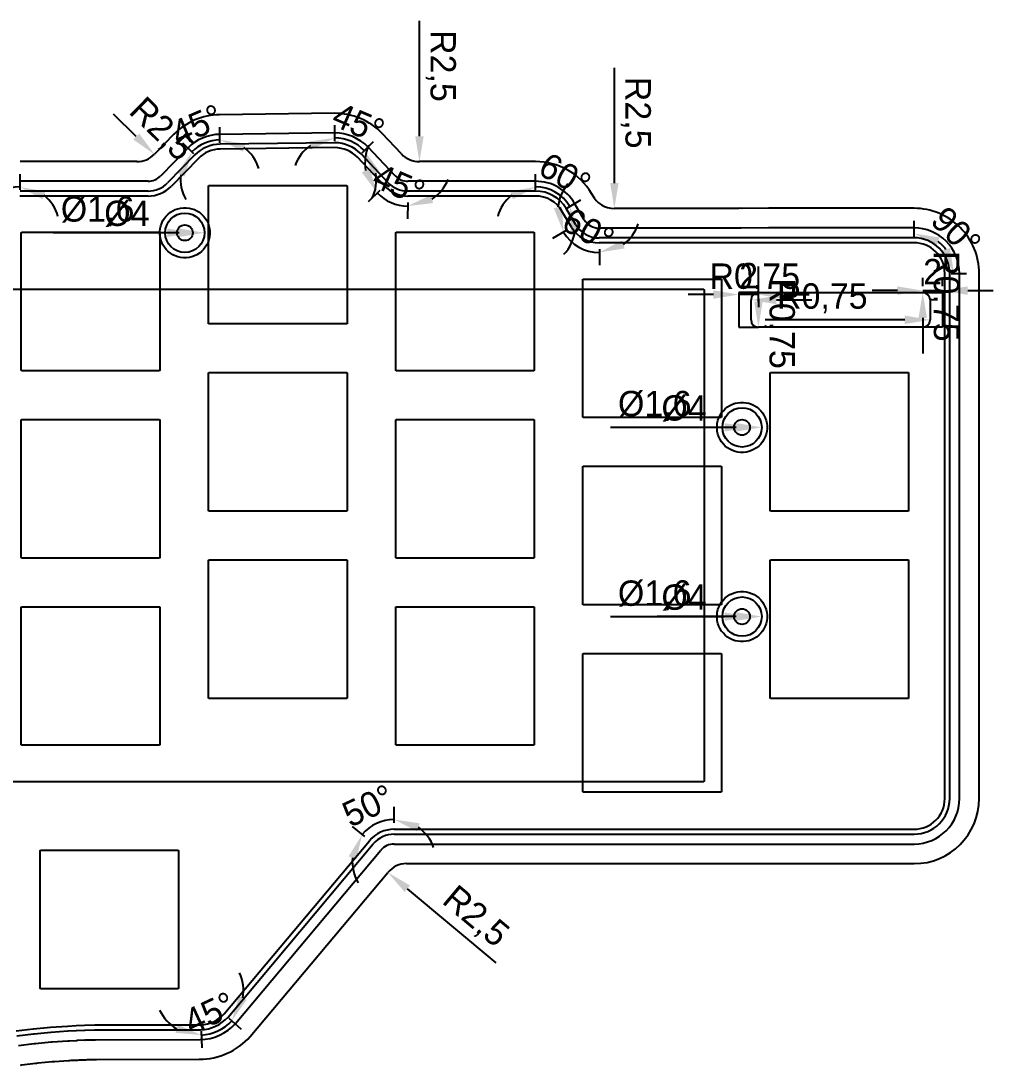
# Model space of a CAD drawing. Header units: millimetres. Extents: x 65 to 375, y -198 to -79.
# Drawn here: x 275.8 to 374.7, y -184.8 to -78.6 of the extents above; entities that cross this region are included whole.
import ezdxf

# ---------------------------------------------------------------- set-up
doc = ezdxf.new("R2010")
doc.units = ezdxf.units.MM
for name, color, linetype in [('Dimensions', 7, 'Continuous'), ('Edge.Cuts', 7, 'Continuous'), ('User.2', 7, 'Continuous'), ('User.3', 7, 'Continuous')]:
    doc.layers.add(name, color=color, linetype=linetype)
doc.dimstyles.new('ISO-25', dxfattribs={"dimtxt": 2.5, "dimasz": 2.5, "dimexe": 1.25, "dimexo": 0.625, "dimtad": 1, "dimtxsty": 'Standard', "dimcen": 2.5, "dimadec": 0, "dimazin": 0, "dimtfac": 1, "dimtmove": 0, "dimatfit": 3, "dimfxl": 1, "dimarcsym": 0})

# ---------------------------------------------------------------- blocks, each defined once
blk = doc.blocks.new('*D2')
at = {"layer": 'Defpoints', "color": 0}
for p in [(369.57, -106.04), (367.57, -106.24), (369.57, -106.24)]:
    blk.add_point(p, dxfattribs=at)
at = {"layer": 'Dimensions', "color": 140, "lineweight": -2}
for p, q in [((367.57, -105.6), (367.57, -104.75)), ((369.57, -105.6), (369.57, -104.75)), ((364.99, -106.04), (362.41, -106.04)), ((367.57, -106.04), (369.57, -106.04)), ((367.57, -106.04), (369.57, -106.04)), ((372.15, -106.04), (374.73, -106.04))]:
    blk.add_line(p, q, dxfattribs=at)
at = {"layer": 'Dimensions', "color": 140}
for points in [[(364.99, -106.47), (364.99, -105.61), (367.57, -106.04)], [(372.15, -105.61), (372.15, -106.47), (369.57, -106.04)]]:
    blk.add_solid(points, dxfattribs=at)
at = {"layer": 'Dimensions', "color": 140, "insert": (368.57, -104.11), "char_height": 2.58, "attachment_point": 5}
blk.add_mtext('2', dxfattribs=at)
blk = doc.blocks.new('*D3')
at = {"layer": 'Defpoints', "color": 0}
for p in [(348.85, -106.24), (348.85, -106.44), (350.85, -106.24)]:
    blk.add_point(p, dxfattribs=at)
at = {"layer": 'Dimensions', "color": 140, "lineweight": -2}
for p, q in [((346.27, -106.44), (343.69, -106.44)), ((350.85, -106.44), (348.85, -106.44)), ((350.85, -106.44), (348.85, -106.44)), ((348.85, -106.89), (348.85, -107.73)), ((350.85, -106.89), (350.85, -107.73)), ((353.43, -106.44), (356.01, -106.44))]:
    blk.add_line(p, q, dxfattribs=at)
at = {"layer": 'Dimensions', "color": 140}
for points in [[(346.27, -106.87), (346.27, -106.01), (348.85, -106.44)], [(353.43, -106.01), (353.43, -106.87), (350.85, -106.44)]]:
    blk.add_solid(points, dxfattribs=at)
at = {"layer": 'Dimensions', "color": 140, "insert": (349.85, -104.51), "char_height": 2.58, "attachment_point": 5}
blk.add_mtext('2', dxfattribs=at)
blk = doc.blocks.new('*D12')
at = {"layer": 'Defpoints', "color": 0}
for p in [(350.85, -109.01), (350.85, -109.76)]:
    blk.add_point(p, dxfattribs=at)
at = {"layer": 'Dimensions', "color": 140, "lineweight": -2}
blk.add_line((350.85, -107.18), (350.85, -103.58), dxfattribs=at)
at = {"layer": 'Dimensions', "color": 140}
blk.add_solid([(350.42, -107.18), (351.28, -107.18), (350.85, -109.76)], dxfattribs=at)
at = {"layer": 'Dimensions', "color": 140, "insert": (353.03, -109.39), "char_height": 2.582, "attachment_point": 5, "rotation": 270}
blk.add_mtext('R0,75', dxfattribs=at)
blk = doc.blocks.new('*D13')
at = {"layer": 'Defpoints', "color": 0}
for p in [(350.1, -106.99), (350.85, -106.99)]:
    blk.add_point(p, dxfattribs=at)
at = {"layer": 'Dimensions', "color": 140, "lineweight": -2}
blk.add_line((352.68, -106.99), (356.28, -106.99), dxfattribs=at)
at = {"layer": 'Dimensions', "color": 140}
blk.add_solid([(352.68, -106.56), (352.68, -107.42), (350.1, -106.99)], dxfattribs=at)
at = {"layer": 'Dimensions', "color": 140, "insert": (350.48, -104.81), "char_height": 2.582, "attachment_point": 5}
blk.add_mtext('R0,75', dxfattribs=at)
blk = doc.blocks.new('*D14')
at = {"layer": 'Defpoints', "color": 0}
for p in [(367.57, -106.24), (367.57, -106.99)]:
    blk.add_point(p, dxfattribs=at)
at = {"layer": 'Dimensions', "color": 140, "lineweight": -2}
blk.add_line((367.57, -108.82), (367.57, -112.43), dxfattribs=at)
at = {"layer": 'Dimensions', "color": 140}
blk.add_solid([(368, -108.82), (367.14, -108.82), (367.57, -106.24)], dxfattribs=at)
at = {"layer": 'Dimensions', "color": 140, "insert": (369.75, -106.62), "char_height": 2.582, "attachment_point": 5, "rotation": 270}
blk.add_mtext('R0,75', dxfattribs=at)
blk = doc.blocks.new('*D15')
at = {"layer": 'Defpoints', "color": 0}
for p in [(367.57, -109.01), (368.32, -109.01)]:
    blk.add_point(p, dxfattribs=at)
at = {"layer": 'Dimensions', "color": 140, "lineweight": -2}
blk.add_line((365.74, -109.01), (351.54, -109.01), dxfattribs=at)
at = {"layer": 'Dimensions', "color": 140}
blk.add_solid([(365.74, -109.44), (365.74, -108.58), (368.32, -109.01)], dxfattribs=at)
at = {"layer": 'Dimensions', "color": 140, "insert": (357.35, -106.83), "char_height": 2.582, "attachment_point": 5}
blk.add_mtext('R0,75', dxfattribs=at)
blk = doc.blocks.new('*D21')
at = {"layer": 'Defpoints', "color": 0}
for p in [(313.14, -165.23), (315.05, -166.84)]:
    blk.add_point(p, dxfattribs=at)
at = {"layer": 'Dimensions', "color": 140, "lineweight": -2}
blk.add_line((315.11, -166.89), (324.11, -174.44), dxfattribs=at)
at = {"layer": 'Dimensions', "color": 140}
blk.add_solid([(315.39, -166.56), (314.84, -167.22), (313.14, -165.23)], dxfattribs=at)
at = {"layer": 'Dimensions', "color": 140, "insert": (322, -169.82), "char_height": 2.582, "attachment_point": 5, "rotation": 320.0017}
blk.add_mtext('R2,5', dxfattribs=at)
blk = doc.blocks.new('*D22')
at = {"layer": 'Defpoints', "color": 0}
for p in [(336.19, -95.18), (336.19, -97.68)]:
    blk.add_point(p, dxfattribs=at)
at = {"layer": 'Dimensions', "color": 140, "lineweight": -2}
blk.add_line((336.19, -95.1), (336.19, -83.36), dxfattribs=at)
at = {"layer": 'Dimensions', "color": 140}
blk.add_solid([(335.76, -95.1), (336.62, -95.1), (336.19, -97.68)], dxfattribs=at)
at = {"layer": 'Dimensions', "color": 140, "insert": (338.37, -87.94), "char_height": 2.582, "attachment_point": 5, "rotation": 270}
blk.add_mtext('R2,5', dxfattribs=at)
blk = doc.blocks.new('*D23')
at = {"layer": 'Defpoints', "color": 0}
for p in [(316.35, -90.42), (316.35, -92.92)]:
    blk.add_point(p, dxfattribs=at)
at = {"layer": 'Dimensions', "color": 140, "lineweight": -2}
blk.add_line((316.35, -90.34), (316.35, -78.6), dxfattribs=at)
at = {"layer": 'Dimensions', "color": 140}
blk.add_solid([(315.92, -90.34), (316.78, -90.34), (316.35, -92.92)], dxfattribs=at)
at = {"layer": 'Dimensions', "color": 140, "insert": (318.53, -83.18), "char_height": 2.582, "attachment_point": 5, "rotation": 270}
blk.add_mtext('R2,5', dxfattribs=at)
blk = doc.blocks.new('*D24')
at = {"layer": 'Defpoints', "color": 0}
for p in [(287.59, -90.42), (289.38, -92.17)]:
    blk.add_point(p, dxfattribs=at)
at = {"layer": 'Dimensions', "color": 140, "lineweight": -2}
blk.add_line((287.53, -90.36), (285.21, -88.09), dxfattribs=at)
at = {"layer": 'Dimensions', "color": 140}
blk.add_solid([(287.23, -90.67), (287.83, -90.06), (289.38, -92.17)], dxfattribs=at)
at = {"layer": 'Dimensions', "color": 140, "insert": (290.01, -89.73), "char_height": 2.582, "attachment_point": 5, "rotation": 315.6848}
blk.add_mtext('R2,5', dxfattribs=at)
blk = doc.blocks.new('*D30')
at = {"layer": 'Defpoints', "color": 0}
for p in [(291.68, -100.15), (293.28, -100.15)]:
    blk.add_point(p, dxfattribs=at)
at = {"layer": 'Dimensions', "color": 140, "lineweight": -2}
blk.add_line((290.7, -100.15), (279.08, -100.15), dxfattribs=at)
at = {"layer": 'Dimensions', "color": 140}
blk.add_solid([(290.7, -100.58), (290.7, -99.72), (293.28, -100.15)], dxfattribs=at)
at = {"layer": 'Dimensions', "color": 140, "insert": (283.6, -97.97), "char_height": 2.582, "attachment_point": 5}
blk.add_mtext('%%c1,6', dxfattribs=at)
blk = doc.blocks.new('*D31')
at = {"layer": 'Defpoints', "color": 0}
for p in [(348.38, -119.95), (349.98, -119.95)]:
    blk.add_point(p, dxfattribs=at)
at = {"layer": 'Dimensions', "color": 140, "lineweight": -2}
blk.add_line((347.4, -119.95), (335.78, -119.95), dxfattribs=at)
at = {"layer": 'Dimensions', "color": 140}
blk.add_solid([(347.4, -120.38), (347.4, -119.52), (349.98, -119.95)], dxfattribs=at)
at = {"layer": 'Dimensions', "color": 140, "insert": (340.3, -117.77), "char_height": 2.582, "attachment_point": 5}
blk.add_mtext('%%c1,6', dxfattribs=at)
blk = doc.blocks.new('*D32')
at = {"layer": 'Defpoints', "color": 0}
for p in [(348.38, -139.21), (349.98, -139.2)]:
    blk.add_point(p, dxfattribs=at)
at = {"layer": 'Dimensions', "color": 140, "lineweight": -2}
blk.add_line((347.4, -139.21), (335.78, -139.24), dxfattribs=at)
at = {"layer": 'Dimensions', "color": 140}
blk.add_solid([(347.4, -139.64), (347.4, -138.78), (349.98, -139.2)], dxfattribs=at)
at = {"layer": 'Dimensions', "color": 140, "insert": (340.29, -137.05), "char_height": 2.582, "attachment_point": 5, "rotation": 0.179}
blk.add_mtext('%%c1,6', dxfattribs=at)
blk = doc.blocks.new('*D38')
at = {"layer": 'Defpoints', "color": 0}
for p in [(290.48, -100.15), (294.48, -100.15)]:
    blk.add_point(p, dxfattribs=at)
at = {"layer": 'Dimensions', "color": 140, "lineweight": -2}
blk.add_line((291.9, -100.15), (283.85, -100.15), dxfattribs=at)
at = {"layer": 'Dimensions', "color": 140}
blk.add_solid([(291.9, -100.58), (291.9, -99.72), (294.48, -100.15)], dxfattribs=at)
at = {"layer": 'Dimensions', "color": 140, "insert": (286.58, -98.22), "char_height": 2.582, "attachment_point": 5}
blk.add_mtext('%%c4', dxfattribs=at)
blk = doc.blocks.new('*D39')
at = {"layer": 'Defpoints', "color": 0}
for p in [(347.18, -119.95), (351.18, -119.95)]:
    blk.add_point(p, dxfattribs=at)
at = {"layer": 'Dimensions', "color": 140, "lineweight": -2}
blk.add_line((348.6, -119.95), (340.55, -119.95), dxfattribs=at)
at = {"layer": 'Dimensions', "color": 140}
blk.add_solid([(348.6, -120.38), (348.6, -119.52), (351.18, -119.95)], dxfattribs=at)
at = {"layer": 'Dimensions', "color": 140, "insert": (343.28, -118.02), "char_height": 2.582, "attachment_point": 5}
blk.add_mtext('%%c4', dxfattribs=at)
blk = doc.blocks.new('*D40')
at = {"layer": 'Defpoints', "color": 0}
for p in [(347.18, -139.2), (351.18, -139.2)]:
    blk.add_point(p, dxfattribs=at)
at = {"layer": 'Dimensions', "color": 140, "lineweight": -2}
blk.add_line((348.6, -139.2), (340.55, -139.2), dxfattribs=at)
at = {"layer": 'Dimensions', "color": 140}
blk.add_solid([(348.6, -139.63), (348.6, -138.77), (351.18, -139.2)], dxfattribs=at)
at = {"layer": 'Dimensions', "color": 140, "insert": (343.28, -137.27), "char_height": 2.582, "attachment_point": 5}
blk.add_mtext('%%c4', dxfattribs=at)
blk = doc.blocks.new('*D45')
at = {"layer": 'Defpoints', "color": 0}
for p in [(293.95, -177.29), (296.49, -179.62), (294.1, -180.73), (295.3, -181.57)]:
    blk.add_point(p, dxfattribs=at)
at = {"layer": 'Dimensions', "color": 140, "lineweight": -2}
for p, q in [((296.97, -180.05), (298.21, -181.19)), ((294.13, -181.38), (294.2, -183.06))]:
    blk.add_line(p, q, dxfattribs=at)
for start, end in [(350.9424, 24.384), (205.6177, 239.0593), (272.5008, 317.5008)]:
    blk.add_arc((293.95, -177.29), 4.49, start, end, dxfattribs=at)
at = {"layer": 'Dimensions', "color": 140}
for points in [[(297.99, -177.81), (298.77, -178.18), (297.26, -180.32)], [(291.54, -181.55), (291.75, -180.72), (294.15, -181.77)]]:
    blk.add_solid(points, dxfattribs=at)
at = {"layer": 'Dimensions', "color": 140, "insert": (295, -179.54), "char_height": 2.582, "attachment_point": 5, "rotation": 25.0008}
blk.add_mtext('45%%d', dxfattribs=at)
blk = doc.blocks.new('*D46')
at = {"layer": 'Defpoints', "color": 0}
for p in [(312.56, -160.03), (313.78, -160.84), (311.27, -162.01), (313.78, -164.11)]:
    blk.add_point(p, dxfattribs=at)
at = {"layer": 'Dimensions', "color": 140, "lineweight": -2}
for p, q in [((313.78, -160.19), (313.78, -158.56)), ((310.78, -161.59), (309.53, -160.55))]:
    blk.add_line(p, q, dxfattribs=at)
for start, end in [(90.0008, 140.0008), (19.4063, 54.7036), (175.2981, 210.5954)]:
    blk.add_arc((313.78, -164.11), 4.26, start, end, dxfattribs=at)
at = {"layer": 'Dimensions', "color": 140}
for points in [[(316.37, -160.23), (316.11, -161.05), (313.78, -159.85)], [(309.93, -163.93), (309.14, -163.6), (310.52, -161.38)]]:
    blk.add_solid(points, dxfattribs=at)
at = {"layer": 'Dimensions', "color": 140, "insert": (311.14, -158.44), "char_height": 2.582, "attachment_point": 5, "rotation": 25.0008}
blk.add_mtext('50%%d', dxfattribs=at)
blk = doc.blocks.new('*D47')
at = {"layer": 'Defpoints', "color": 0}
for p in [(366.69, -101.17), (370.21, -102.26), (366.69, -104.29), (369.81, -104.29)]:
    blk.add_point(p, dxfattribs=at)
at = {"layer": 'Dimensions', "color": 140, "lineweight": -2}
for p, q in [((366.69, -100.52), (366.69, -98.94)), ((370.46, -104.29), (372.04, -104.29))]:
    blk.add_line(p, q, dxfattribs=at)
blk.add_arc((366.69, -104.29), 4.06, 37.0528, 52.9472, dxfattribs=at)
at = {"layer": 'Dimensions', "color": 140}
for points in [[(369.27, -100.64), (369, -101.46), (366.69, -100.23)], [(369.52, -101.98), (370.34, -101.71), (370.75, -104.29)]]:
    blk.add_solid(points, dxfattribs=at)
at = {"layer": 'Dimensions', "color": 140, "insert": (370.97, -100.01), "char_height": 2.582, "attachment_point": 5, "rotation": 315}
blk.add_mtext('90%%d', dxfattribs=at)
blk = doc.blocks.new('*D48')
at = {"layer": 'Defpoints', "color": 0}
for p in [(334.63, -97.95), (331.84, -99.59), (331.95, -101.19), (334.65, -101.18)]:
    blk.add_point(p, dxfattribs=at)
at = {"layer": 'Dimensions', "color": 140, "lineweight": -2}
for p, q in [((331.28, -99.92), (329.89, -100.73)), ((334.66, -101.83), (334.67, -103.44))]:
    blk.add_line(p, q, dxfattribs=at)
for start, end in [(138.8462, 174.6475), (306.2499, 342.0512), (210.4487, 270.4487)]:
    blk.add_arc((334.63, -97.95), 4.2, start, end, dxfattribs=at)
at = {"layer": 'Dimensions', "color": 140}
for points in [[(330.02, -97.65), (330.86, -97.47), (331.01, -100.08)], [(336.97, -100.93), (337.24, -101.75), (334.66, -102.15)]]:
    blk.add_solid(points, dxfattribs=at)
at = {"layer": 'Dimensions', "color": 140, "insert": (333.54, -99.87), "char_height": 2.582, "attachment_point": 5, "rotation": 330.4487}
blk.add_mtext('60%%d', dxfattribs=at)
blk = doc.blocks.new('*D49')
at = {"layer": 'Defpoints', "color": 0}
for p in [(328.17, -96.42), (330.75, -96.41), (330.85, -97.94), (328.2, -99.5)]:
    blk.add_point(p, dxfattribs=at)
at = {"layer": 'Dimensions', "color": 140, "lineweight": -2}
for p, q in [((328.17, -95.77), (328.16, -94.2)), ((331.41, -97.61), (332.76, -96.82))]:
    blk.add_line(p, q, dxfattribs=at)
for start, end in [(30.4487, 90.4487), (128.0312, 165.6137), (315.2837, 352.8662)]:
    blk.add_arc((328.2, -99.5), 4.01, start, end, dxfattribs=at)
at = {"layer": 'Dimensions', "color": 140}
for points in [[(325.87, -96.75), (325.59, -95.94), (328.17, -95.5)], [(332.59, -99.91), (331.75, -100.09), (331.65, -97.47)]]:
    blk.add_solid(points, dxfattribs=at)
at = {"layer": 'Dimensions', "color": 140, "insert": (331.16, -94.28), "char_height": 2.582, "attachment_point": 5, "rotation": 330.4487}
blk.add_mtext('60%%d', dxfattribs=at)
blk = doc.blocks.new('*D50')
at = {"layer": 'Defpoints', "color": 0}
for p in [(315.22, -93.03), (312.78, -95.39), (315.17, -96.42), (312.96, -96.81)]:
    blk.add_point(p, dxfattribs=at)
at = {"layer": 'Dimensions', "color": 140, "lineweight": -2}
for p, q in [((312.32, -95.84), (311.13, -97)), ((315.16, -97.07), (315.14, -98.73))]:
    blk.add_line(p, q, dxfattribs=at)
for start, end in [(156.1052, 190.116), (303.1375, 337.1482), (224.1267, 269.1267)]:
    blk.add_arc((315.22, -93.03), 4.41, start, end, dxfattribs=at)
at = {"layer": 'Dimensions', "color": 140}
for points in [[(310.49, -94), (311.26, -93.6), (312.05, -96.1)], [(317.52, -96.31), (317.75, -97.13), (315.15, -97.44)]]:
    blk.add_solid(points, dxfattribs=at)
at = {"layer": 'Dimensions', "color": 140, "insert": (314.26, -95.24), "char_height": 2.582, "attachment_point": 5, "rotation": 336.6267}
blk.add_mtext('45%%d', dxfattribs=at)
blk = doc.blocks.new('*D51')
at = {"layer": 'Defpoints', "color": 0}
for p in [(309.87, -91.1), (307.73, -91.5), (310.05, -92.48), (307.7, -94.78)]:
    blk.add_point(p, dxfattribs=at)
at = {"layer": 'Dimensions', "color": 140, "lineweight": -2}
for p, q in [((307.74, -90.85), (307.75, -89.22)), ((310.51, -92.03), (311.67, -90.88))]:
    blk.add_line(p, q, dxfattribs=at)
for start, end in [(124.6568, 159.8287), (44.4848, 89.4848), (334.1409, 9.3128)]:
    blk.add_arc((307.7, -94.78), 4.27, start, end, dxfattribs=at)
at = {"layer": 'Dimensions', "color": 140}
for points in [[(305.4, -91.68), (305.15, -90.86), (307.74, -90.51)], [(312.3, -93.9), (311.53, -94.28), (310.75, -91.79)]]:
    blk.add_solid(points, dxfattribs=at)
at = {"layer": 'Dimensions', "color": 140, "insert": (310.15, -89.01), "char_height": 2.582, "attachment_point": 5, "rotation": 336.9848}
blk.add_mtext('45%%d', dxfattribs=at)
blk = doc.blocks.new('*D52')
at = {"layer": 'Defpoints', "color": 0}
for p in [(295, -90.86), (296.06, -91.64), (293.87, -92.58), (296.1, -94.76)]:
    blk.add_point(p, dxfattribs=at)
at = {"layer": 'Dimensions', "color": 140, "lineweight": -2}
for p, q in [((296.05, -91), (296.04, -89.41)), ((293.4, -92.13), (292.27, -91.03))]:
    blk.add_line(p, q, dxfattribs=at)
for start, end in [(90.7005, 135.7005), (16.544, 53.6222), (172.7787, 209.8569)]:
    blk.add_arc((296.1, -94.76), 4.06, start, end, dxfattribs=at)
at = {"layer": 'Dimensions', "color": 140}
for points in [[(298.64, -91.09), (298.38, -91.9), (296.05, -90.7)], [(292.46, -94.44), (291.69, -94.07), (293.2, -91.93)]]:
    blk.add_solid(points, dxfattribs=at)
at = {"layer": 'Dimensions', "color": 140, "insert": (293.71, -89.2), "char_height": 2.582, "attachment_point": 5, "rotation": 23.2005}
blk.add_mtext('45%%d', dxfattribs=at)
blk = doc.blocks.new('*D53')
at = {"layer": 'Defpoints', "color": 0}
for p in [(274.34, -95.73), (275.7, -96.42), (273.02, -97.94), (275.68, -99.5)]:
    blk.add_point(p, dxfattribs=at)
at = {"layer": 'Dimensions', "color": 140, "lineweight": -2}
for p, q in [((275.71, -95.77), (275.72, -94.2)), ((272.46, -97.61), (271.11, -96.82))]:
    blk.add_line(p, q, dxfattribs=at)
for start, end in [(89.5513, 149.5513), (14.3865, 51.9689), (187.1338, 224.7162)]:
    blk.add_arc((275.68, -99.5), 4.01, start, end, dxfattribs=at)
at = {"layer": 'Dimensions', "color": 140}
for points in [[(278.29, -95.94), (278, -96.75), (275.71, -95.5)], [(272.12, -100.09), (271.28, -99.91), (272.22, -97.47)]]:
    blk.add_solid(points, dxfattribs=at)
at = {"layer": 'Dimensions', "color": 140, "insert": (272.72, -94.28), "char_height": 2.582, "attachment_point": 5, "rotation": 29.5513}
blk.add_mtext('60%%d', dxfattribs=at)

msp = doc.modelspace()

# ---------------------------------------------------------------- linework, layer by layer
at = {"layer": 'Edge.Cuts'}
for p, q in [((307.7186, -87.995), (296.0188, -88.1412)), ((291.3607, -90.1381), (289.3802, -92.1665)), ((307.7274, -89.995), (296.0438, -90.1411)), ((314.5271, -92.1331), (312.5746, -90.0577)), ((307.7304, -90.9951), (296.0563, -91.141)), ((292.7921, -91.535), (290.0129, -94.3813)), ((293.5078, -92.2334), (290.7259, -95.0825)), ((307.7315, -91.4952), (296.0625, -91.641)), ((313.1464, -95.0436), (310.4072, -92.1321)), ((313.8685, -94.3518), (311.1291, -91.44)), ((287.5914, -92.92), (275.7126, -92.92)), ((293.8656, -92.5826), (291.0826, -95.433)), ((312.785, -95.3892), (310.0466, -92.4786)), ((328.1618, -92.92), (316.3479, -92.92)), ((288.7342, -94.92), (275.7068, -94.92)), ((328.1677, -94.92), (315.1833, -94.92)), ((288.7393, -96.4201), (275.7015, -96.4201)), ((288.7378, -95.92), (275.7034, -95.92)), ((328.173, -96.4201), (315.1702, -96.4201)), ((328.1711, -95.92), (315.1742, -95.92)), ((334.1546, -96.6389), (333.8635, -96.1526)), ((291.5042, -97.7966), (291.7741, -97.7022)), ((291.7741, -97.7022), (292.0529, -97.6385)), ((292.0529, -97.6385), (292.337, -97.6065)), ((292.337, -97.6065), (292.623, -97.6065)), ((292.623, -97.6065), (292.9071, -97.6385)), ((292.9071, -97.6385), (293.1859, -97.7022)), ((293.1859, -97.7022), (293.4558, -97.7966)), ((332.2713, -99.3342), (331.2845, -97.6852)), ((333.1319, -98.8248), (332.1444, -97.1746)), ((348.86, -97.6825), (336.1865, -97.6825)), ((349.0277, -97.6655), (348.86, -97.6825)), ((349.196, -97.6816), (349.0277, -97.6655)), ((351.8782, -97.6675), (349.196, -97.6816)), ((366.6872, -97.6675), (351.8782, -97.6675)), ((290.2482, -98.919), (290.4003, -98.6769)), ((290.4003, -98.6769), (290.5786, -98.4533)), ((290.5786, -98.4533), (290.7808, -98.2511)), ((290.7808, -98.2511), (291.0044, -98.0728)), ((291.0044, -98.0728), (291.2465, -97.9207)), ((291.2465, -97.9207), (291.5042, -97.7966)), ((293.4558, -97.7966), (293.7135, -97.9207)), ((293.7135, -97.9207), (293.9556, -98.0728)), ((293.9556, -98.0728), (294.1792, -98.2511)), ((294.1792, -98.2511), (294.3814, -98.4533)), ((294.3814, -98.4533), (294.5597, -98.6769)), ((294.5597, -98.6769), (294.7118, -98.919)), ((331.8413, -99.5893), (330.8545, -97.9404)), ((289.934, -100.0095), (289.966, -99.7254)), ((289.966, -99.7254), (290.0297, -99.4466)), ((290.0297, -99.4466), (290.1241, -99.1767)), ((290.1241, -99.1767), (290.2482, -98.919)), ((294.7118, -98.919), (294.8359, -99.1767)), ((294.8359, -99.1767), (294.9303, -99.4466)), ((294.9303, -99.4466), (294.994, -99.7254)), ((294.994, -99.7254), (295.026, -100.0095)), ((348.9613, -99.6825), (334.6447, -99.6825)), ((349.0333, -99.6752), (348.9613, -99.6825)), ((349.1055, -99.6821), (349.0333, -99.6752)), ((351.8835, -99.6675), (349.1055, -99.6821)), ((366.6872, -99.6675), (351.8835, -99.6675)), ((289.934, -100.0149), (289.934, -100.0095)), ((289.934, -100.2955), (289.934, -100.0149)), ((289.966, -100.5796), (289.934, -100.2955)), ((290.0297, -100.8584), (289.966, -100.5796)), ((290.1241, -101.1283), (290.0297, -100.8584)), ((294.9303, -100.8584), (294.8359, -101.1283)), ((294.994, -100.5796), (294.9303, -100.8584)), ((295.026, -100.2955), (294.994, -100.5796)), ((295.026, -100.0095), (295.026, -100.2955)), ((349.0119, -100.6825), (334.6495, -100.6825)), ((349.0361, -100.6801), (349.0119, -100.6825)), ((349.0603, -100.6824), (349.0361, -100.6801)), ((351.8861, -100.6675), (349.0603, -100.6824)), ((366.6872, -100.6675), (351.8861, -100.6675)), ((290.2482, -101.386), (290.1241, -101.1283)), ((290.4003, -101.6281), (290.2482, -101.386)), ((290.5786, -101.8517), (290.4003, -101.6281)), ((290.7808, -102.0539), (290.5786, -101.8517)), ((294.3814, -101.8517), (294.1792, -102.0539)), ((294.5597, -101.6281), (294.3814, -101.8517)), ((294.7118, -101.386), (294.5597, -101.6281)), ((294.8359, -101.1283), (294.7118, -101.386)), ((349.0372, -101.1826), (334.6515, -101.1826)), ((349.0374, -101.1826), (349.0372, -101.1826)), ((349.0376, -101.1826), (349.0374, -101.1826)), ((351.8874, -101.1676), (349.0376, -101.1826)), ((366.6872, -101.1676), (351.8874, -101.1676)), ((291.0044, -102.2322), (290.7808, -102.0539)), ((291.2465, -102.3843), (291.0044, -102.2322)), ((291.5042, -102.5084), (291.2465, -102.3843)), ((291.7741, -102.6028), (291.5042, -102.5084)), ((292.0529, -102.6665), (291.7741, -102.6028)), ((292.337, -102.6985), (292.0529, -102.6665)), ((292.623, -102.6985), (292.337, -102.6985)), ((292.9071, -102.6665), (292.623, -102.6985)), ((293.1859, -102.6028), (292.9071, -102.6665)), ((293.4558, -102.5084), (293.1859, -102.6028)), ((293.7135, -102.3843), (293.4558, -102.5084)), ((293.9556, -102.2322), (293.7135, -102.3843)), ((294.1792, -102.0539), (293.9556, -102.2322)), ((369.8122, -157.7125), (369.8122, -104.2926)), ((370.3122, -157.7125), (370.3122, -104.2925)), ((371.3122, -157.7125), (371.3122, -104.2925)), ((373.3122, -157.7125), (373.3122, -104.2925)), ((350.85, -106.2425), (348.85, -106.2425)), ((348.85, -106.2425), (348.85, -109.7625)), ((350.1, -109.0125), (350.1, -106.9925)), ((350.85, -106.2425), (367.57, -106.2425)), ((367.57, -106.2425), (369.57, -106.2425)), ((368.32, -106.9925), (368.32, -109.0125)), ((369.57, -106.2425), (369.57, -109.7625)), ((348.85, -109.7625), (350.85, -109.7625)), ((367.57, -109.7625), (350.85, -109.7625)), ((369.57, -109.7625), (367.57, -109.7625)), ((347.4808, -118.0511), (347.7044, -117.8728)), ((347.7044, -117.8728), (347.9465, -117.7207)), ((347.9465, -117.7207), (348.2042, -117.5966)), ((348.2042, -117.5966), (348.4741, -117.5022)), ((348.4741, -117.5022), (348.7529, -117.4385)), ((348.7529, -117.4385), (349.037, -117.4065)), ((349.037, -117.4065), (349.323, -117.4065)), ((349.323, -117.4065), (349.6071, -117.4385)), ((349.6071, -117.4385), (349.8859, -117.5022)), ((349.8859, -117.5022), (350.1558, -117.5966)), ((350.1558, -117.5966), (350.4135, -117.7207)), ((350.4135, -117.7207), (350.6556, -117.8728)), ((350.6556, -117.8728), (350.8792, -118.0511)), ((346.7297, -119.2466), (346.8241, -118.9767)), ((346.8241, -118.9767), (346.9482, -118.719)), ((346.9482, -118.719), (347.1003, -118.4769)), ((347.1003, -118.4769), (347.2786, -118.2533)), ((347.2786, -118.2533), (347.4808, -118.0511)), ((350.8792, -118.0511), (351.0814, -118.2533)), ((351.0814, -118.2533), (351.2597, -118.4769)), ((351.2597, -118.4769), (351.4118, -118.719)), ((351.4118, -118.719), (351.5359, -118.9767)), ((351.5359, -118.9767), (351.6303, -119.2466)), ((346.634, -119.8095), (346.666, -119.5254)), ((346.634, -119.8149), (346.634, -119.8095)), ((346.634, -120.0955), (346.634, -119.8149)), ((346.666, -119.5254), (346.7297, -119.2466)), ((351.6303, -119.2466), (351.694, -119.5254)), ((351.694, -119.5254), (351.726, -119.8095)), ((351.726, -119.8095), (351.726, -120.0955)), ((346.666, -120.3796), (346.634, -120.0955)), ((346.7297, -120.6584), (346.666, -120.3796)), ((346.8241, -120.9283), (346.7297, -120.6584)), ((346.9482, -121.186), (346.8241, -120.9283)), ((351.5359, -120.9283), (351.4118, -121.186)), ((351.6303, -120.6584), (351.5359, -120.9283)), ((351.694, -120.3796), (351.6303, -120.6584)), ((351.726, -120.0955), (351.694, -120.3796)), ((347.1003, -121.4281), (346.9482, -121.186)), ((347.2786, -121.6517), (347.1003, -121.4281)), ((347.4808, -121.8539), (347.2786, -121.6517)), ((347.7044, -122.0322), (347.4808, -121.8539)), ((347.9465, -122.1843), (347.7044, -122.0322)), ((350.6556, -122.0322), (350.4135, -122.1843)), ((350.8792, -121.8539), (350.6556, -122.0322)), ((351.0814, -121.6517), (350.8792, -121.8539)), ((351.2597, -121.4281), (351.0814, -121.6517)), ((351.4118, -121.186), (351.2597, -121.4281)), ((348.2042, -122.3084), (347.9465, -122.1843)), ((348.4741, -122.4028), (348.2042, -122.3084)), ((348.7529, -122.4665), (348.4741, -122.4028)), ((349.037, -122.4985), (348.7529, -122.4665)), ((349.323, -122.4985), (349.037, -122.4985)), ((349.6071, -122.4665), (349.323, -122.4985)), ((349.8859, -122.4028), (349.6071, -122.4665)), ((350.1558, -122.3084), (349.8859, -122.4028)), ((350.4135, -122.1843), (350.1558, -122.3084)), ((347.7044, -137.1228), (347.9465, -136.9707)), ((347.9465, -136.9707), (348.2042, -136.8466)), ((348.2042, -136.8466), (348.4741, -136.7522)), ((348.4741, -136.7522), (348.7529, -136.6885)), ((348.7529, -136.6885), (349.037, -136.6565)), ((349.037, -136.6565), (349.323, -136.6565)), ((349.323, -136.6565), (349.6071, -136.6885)), ((349.6071, -136.6885), (349.8859, -136.7522)), ((349.8859, -136.7522), (350.1558, -136.8466)), ((350.1558, -136.8466), (350.4135, -136.9707)), ((350.4135, -136.9707), (350.6556, -137.1228)), ((346.8241, -138.2267), (346.9482, -137.969)), ((346.9482, -137.969), (347.1003, -137.7269)), ((347.1003, -137.7269), (347.2786, -137.5033)), ((347.2786, -137.5033), (347.4808, -137.3011)), ((347.4808, -137.3011), (347.7044, -137.1228)), ((350.6556, -137.1228), (350.8792, -137.3011)), ((350.8792, -137.3011), (351.0814, -137.5033)), ((351.0814, -137.5033), (351.2597, -137.7269)), ((351.2597, -137.7269), (351.4118, -137.969)), ((351.4118, -137.969), (351.5359, -138.2267)), ((346.634, -139.0595), (346.666, -138.7754)), ((346.634, -139.0649), (346.634, -139.0595)), ((346.634, -139.3455), (346.634, -139.0649)), ((346.666, -138.7754), (346.7297, -138.4966)), ((346.7297, -138.4966), (346.8241, -138.2267)), ((351.5359, -138.2267), (351.6303, -138.4966)), ((351.6303, -138.4966), (351.694, -138.7754)), ((351.694, -138.7754), (351.726, -139.0595)), ((351.726, -139.0595), (351.726, -139.3455)), ((346.666, -139.6296), (346.634, -139.3455)), ((346.7297, -139.9084), (346.666, -139.6296)), ((346.8241, -140.1783), (346.7297, -139.9084)), ((346.9482, -140.436), (346.8241, -140.1783)), ((351.5359, -140.1783), (351.4118, -140.436)), ((351.6303, -139.9084), (351.5359, -140.1783)), ((351.694, -139.6296), (351.6303, -139.9084)), ((351.726, -139.3455), (351.694, -139.6296)), ((347.1003, -140.6781), (346.9482, -140.436)), ((347.2786, -140.9017), (347.1003, -140.6781)), ((347.4808, -141.1039), (347.2786, -140.9017)), ((347.7044, -141.2822), (347.4808, -141.1039)), ((347.9465, -141.4343), (347.7044, -141.2822)), ((350.6556, -141.2822), (350.4135, -141.4343)), ((350.8792, -141.1039), (350.6556, -141.2822)), ((351.0814, -140.9017), (350.8792, -141.1039)), ((351.2597, -140.6781), (351.0814, -140.9017)), ((351.4118, -140.436), (351.2597, -140.6781)), ((348.2042, -141.5584), (347.9465, -141.4343)), ((348.4741, -141.6528), (348.2042, -141.5584)), ((348.7529, -141.7165), (348.4741, -141.6528)), ((349.037, -141.7485), (348.7529, -141.7165)), ((349.323, -141.7485), (349.037, -141.7485)), ((349.6071, -141.7165), (349.323, -141.7485)), ((349.8859, -141.6528), (349.6071, -141.7165)), ((350.1558, -141.5584), (349.8859, -141.6528)), ((350.4135, -141.4343), (350.1558, -141.5584)), ((313.7795, -160.8375), (366.6872, -160.8375)), ((313.7795, -161.3375), (366.6872, -161.3375)), ((296.4939, -179.6186), (311.2706, -162.0074)), ((296.8702, -179.9481), (311.6537, -162.3288)), ((313.7795, -162.3375), (366.6872, -162.3375)), ((297.6239, -180.6056), (312.4197, -162.9716)), ((315.0502, -164.3375), (366.6872, -164.3375)), ((299.1346, -181.9167), (313.1351, -165.2306)), ((275.303, -181.3472), (277.0581, -181.1432)), ((275.3849, -181.841), (277.0914, -181.6427)), ((277.0581, -181.1432), (277.0589, -181.1432)), ((277.0589, -181.1432), (277.0597, -181.143)), ((277.0597, -181.143), (278.8106, -180.9795)), ((277.0914, -181.6427), (277.1112, -181.6423)), ((277.1112, -181.6423), (277.1307, -181.6386)), ((277.1307, -181.6386), (278.8328, -181.4796)), ((278.8106, -180.9795), (278.8115, -180.9795)), ((278.8115, -180.9795), (278.8123, -180.9793)), ((278.8123, -180.9793), (280.553, -180.8566)), ((278.8328, -181.4796), (278.8524, -181.4797)), ((278.8524, -181.4797), (278.8719, -181.4764)), ((278.8719, -181.4764), (280.564, -181.357)), ((280.553, -180.8566), (280.5536, -180.8566)), ((280.5536, -180.8566), (280.5543, -180.8565)), ((280.5543, -180.8565), (281.4192, -180.8104)), ((280.564, -181.357), (280.5846, -181.3576)), ((280.5846, -181.3576), (280.605, -181.3545)), ((280.605, -181.3545), (281.4216, -181.311)), ((281.4192, -180.8104), (281.4196, -180.8105)), ((281.4196, -180.8105), (281.4201, -180.8104)), ((281.4201, -180.8104), (282.2793, -180.7746)), ((281.4216, -181.311), (281.4434, -181.312)), ((281.4434, -181.312), (281.4651, -181.309)), ((281.4651, -181.309), (282.2757, -181.2752)), ((282.2757, -181.2752), (282.2974, -181.2764)), ((282.2793, -180.7746), (282.2798, -180.7747)), ((282.2798, -180.7747), (282.2802, -180.7746)), ((282.2802, -180.7746), (283.3078, -180.745)), ((282.2974, -181.2764), (282.319, -181.2737)), ((282.319, -181.2737), (283.2978, -181.2455)), ((283.2978, -181.2455), (283.3163, -181.2468)), ((283.3078, -180.745), (283.3089, -180.7451)), ((283.3089, -180.7451), (283.3099, -180.745)), ((283.3099, -180.745), (294.0999, -180.735)), ((283.3163, -181.2468), (283.3348, -181.245)), ((283.3348, -181.245), (294.0766, -181.235)), ((294.0766, -181.235), (294.0862, -181.2359)), ((294.0999, -180.735), (294.1, -180.735)), ((294.1, -180.735), (294.1, -180.735)), ((275.5489, -182.8287), (277.1581, -182.6417)), ((277.1581, -182.6417), (277.2158, -182.6407)), ((277.2158, -182.6407), (277.2725, -182.6297)), ((277.2725, -182.6297), (278.8771, -182.4798)), ((278.8771, -182.4798), (278.9343, -182.4801)), ((278.9343, -182.4801), (278.991, -182.4705)), ((278.991, -182.4705), (280.5861, -182.358)), ((280.5861, -182.358), (280.6465, -182.3596)), ((280.6465, -182.3596), (280.7064, -182.3505)), ((280.7064, -182.3505), (281.4264, -182.3122)), ((281.4264, -182.3122), (281.491, -182.315)), ((281.491, -182.315), (281.555, -182.3061)), ((281.555, -182.3061), (282.2685, -182.2764)), ((282.2685, -182.2764), (282.3326, -182.28)), ((282.3326, -182.28), (282.3964, -182.2719)), ((282.3964, -182.2719), (283.2777, -182.2465)), ((283.2777, -182.2465), (283.3311, -182.2502)), ((283.3311, -182.2502), (283.3845, -182.2449)), ((283.3845, -182.2449), (294.03, -182.2351)), ((294.03, -182.2351), (294.0527, -182.2372)), ((275.7467, -184.8322), (275.8768, -184.804)), ((275.8768, -184.804), (277.2915, -184.6396)), ((277.2915, -184.6396), (277.425, -184.6373)), ((277.425, -184.6373), (277.5562, -184.6119)), ((277.5562, -184.6119), (278.9656, -184.4802)), ((278.9656, -184.4802), (279.0981, -184.4808)), ((279.0981, -184.4808), (279.2291, -184.4586)), ((279.2291, -184.4586), (280.6302, -184.3598)), ((280.6302, -184.3598), (280.7703, -184.3635)), ((280.7703, -184.3635), (280.9092, -184.3426)), ((280.9092, -184.3426), (281.4361, -184.3145)), ((281.4361, -184.3145), (281.5861, -184.321)), ((281.5861, -184.321), (281.7349, -184.3003)), ((281.7349, -184.3003), (282.2541, -184.2787)), ((282.2541, -184.2787), (282.4031, -184.2871)), ((282.4031, -184.2871), (282.5514, -184.2682)), ((282.5514, -184.2682), (283.2376, -184.2485)), ((283.2376, -184.2485), (283.3608, -184.257)), ((283.3608, -184.257), (283.4839, -184.2448)), ((283.4839, -184.2448), (293.9368, -184.2352)), ((293.9368, -184.2352), (293.9697, -184.2383))]:
    msp.add_line(p, q, dxfattribs=at)
for centre, radius in [((292.48, -100.1525), 2), ((292.48, -100.1525), 0.8), ((349.18, -119.9525), 2), ((349.18, -119.9525), 0.8), ((349.18, -139.2025), 2), ((349.18, -139.2025), 0.8)]:
    msp.add_circle(centre, radius, dxfattribs=at)
for centre, radius, start, end in [((296.1007, -94.7637), 6.6229, 90.708757, 135.70046), ((307.702, -94.7814), 6.7864, 44.110324, 89.859278), ((296.1007, -94.7637), 4.6229, 90.705554, 135.70046), ((307.702, -94.7814), 4.7864, 44.273766, 89.695837), ((296.1007, -94.7637), 3.6229, 90.702627, 135.70046), ((307.702, -94.7814), 3.7864, 44.400619, 89.568982), ((287.5914, -90.42), 2.5, 270, 315.68477), ((296.1007, -94.7637), 3.1229, 90.70046, 135.70046), ((307.702, -94.7814), 3.2864, 44.484801, 89.484801), ((316.3479, -90.42), 2.5, 223.253445, 270), ((328.1971, -99.5024), 6.5825, 30.590348, 90.307065), ((288.7195, -93.0979), 1.8222, 270.462331, 315.222487), ((315.222, -93.0253), 1.8951, 224.422307, 268.83113), ((288.7195, -93.0979), 2.8222, 270.371498, 315.313311), ((288.7195, -93.098), 3.3222, 270.342403, 315.342403), ((315.222, -93.0254), 3.3951, 224.12672, 269.12672), ((315.222, -93.0253), 2.8951, 224.199128, 269.05431), ((328.1971, -99.5024), 4.5825, 30.529401, 90.368023), ((328.1971, -99.5024), 3.5825, 30.481203, 90.41623), ((328.1971, -99.5025), 3.0825, 30.448719, 90.448719), ((336.1865, -95.1825), 2.5, 206.163304, 270), ((366.6872, -104.2925), 6.625, 0.000011, 90.000031), ((334.6262, -97.9522), 3.2305, 210.448693, 270.448693), ((334.6262, -97.9521), 2.7305, 210.40934, 270.488049), ((334.6262, -97.9521), 1.7305, 210.28434, 270.613057), ((366.6872, -104.2925), 4.625, 0.000019, 90.000032), ((366.6872, -104.2925), 3.625, 0.000029, 90.000035), ((366.6872, -104.2926), 3.125, 0.000037, 90.000037), ((350.85, -106.9925), 0.75, 90, 180), ((367.57, -106.9925), 0.75, 360, 90), ((350.85, -109.0125), 0.75, 180, 270), ((367.57, -109.0125), 0.75, 270, 0), ((366.6872, -157.7125), 3.125, 270, 0), ((366.6872, -157.7125), 3.625, 270, 360), ((366.6872, -157.7125), 4.625, 270, 360), ((366.6872, -157.7125), 6.625, 270, 360), ((313.7795, -164.1126), 3.2751, 90.000849, 140.000849), ((313.7795, -164.1126), 2.7751, 90.000849, 140.000702), ((313.7795, -164.1126), 1.7751, 90.000849, 140.000159), ((315.0502, -166.8375), 2.5, 90, 140.001664), ((293.9494, -177.2871), 3.9512, 271.983257, 317.664435), ((293.9494, -177.2871), 3.4512, 272.500829, 317.500829), ((293.9494, -177.2871), 4.9512, 271.195868, 317.913788), ((293.9494, -177.2871), 6.9512, 270.167483, 318.239593)]:
    msp.add_arc(centre, radius, start, end, dxfattribs=at)
at = {"layer": 'User.2'}
for p, q in [((265.255, -105.8925), (345.255, -105.8925)), ((345.255, -105.8925), (345.278, -105.8971)), ((345.278, -105.8971), (345.3104, -105.9295)), ((345.3104, -105.9295), (345.315, -105.9525)), ((345.315, -105.9525), (345.315, -155.9525)), ((345.255, -156.0125), (265.255, -156.0125)), ((345.278, -156.0079), (345.255, -156.0125)), ((345.3104, -155.9755), (345.278, -156.0079)), ((345.315, -155.9525), (345.3104, -155.9755))]:
    msp.add_line(p, q, dxfattribs=at)
at = {"layer": 'User.3'}
for p, q in [((294.8872, -95.3825), (294.891, -95.3634)), ((294.8872, -109.3825), (294.8872, -95.3825)), ((294.891, -95.3634), (294.9181, -95.3363)), ((294.9181, -95.3363), (294.9372, -95.3325)), ((294.9372, -95.3325), (308.9372, -95.3325)), ((308.9372, -95.3325), (308.9564, -95.3363)), ((308.9564, -95.3363), (308.9834, -95.3634)), ((308.9834, -95.3634), (308.9872, -95.3825)), ((308.9872, -95.3825), (308.9872, -109.3825)), ((275.8372, -100.145), (275.841, -100.1259)), ((275.8372, -114.145), (275.8372, -100.145)), ((275.841, -100.1259), (275.8681, -100.0988)), ((275.8681, -100.0988), (275.8872, -100.095)), ((275.8872, -100.095), (289.8872, -100.095)), ((289.8872, -100.095), (289.9064, -100.0988)), ((289.9064, -100.0988), (289.9334, -100.1259)), ((289.9334, -100.1259), (289.9372, -100.145)), ((289.9372, -100.145), (289.9372, -114.145)), ((313.9372, -100.145), (313.941, -100.1259)), ((313.9372, -114.145), (313.9372, -100.145)), ((313.941, -100.1259), (313.9681, -100.0988)), ((313.9681, -100.0988), (313.9872, -100.095)), ((313.9872, -100.095), (327.9872, -100.095)), ((327.9872, -100.095), (328.0064, -100.0988)), ((328.0064, -100.0988), (328.0334, -100.1259)), ((328.0334, -100.1259), (328.0372, -100.145)), ((328.0372, -100.145), (328.0372, -114.145)), ((332.9872, -104.9075), (332.991, -104.8884)), ((332.9872, -118.9075), (332.9872, -104.9075)), ((332.991, -104.8884), (333.0181, -104.8613)), ((333.0181, -104.8613), (333.0372, -104.8575)), ((333.0372, -104.8575), (347.0372, -104.8575)), ((347.0372, -104.8575), (347.0564, -104.8613)), ((347.0564, -104.8613), (347.0834, -104.8884)), ((347.0834, -104.8884), (347.0872, -104.9075)), ((347.0872, -104.9075), (347.0872, -118.9075)), ((294.891, -109.4016), (294.8872, -109.3825)), ((294.9181, -109.4287), (294.891, -109.4016)), ((308.9834, -109.4016), (308.9564, -109.4287)), ((308.9872, -109.3825), (308.9834, -109.4016)), ((294.9372, -109.4325), (294.9181, -109.4287)), ((308.9372, -109.4325), (294.9372, -109.4325)), ((308.9564, -109.4287), (308.9372, -109.4325)), ((275.841, -114.1641), (275.8372, -114.145)), ((275.8681, -114.1912), (275.841, -114.1641)), ((275.8872, -114.195), (275.8681, -114.1912)), ((289.8872, -114.195), (275.8872, -114.195)), ((289.9064, -114.1912), (289.8872, -114.195)), ((289.9334, -114.1641), (289.9064, -114.1912)), ((289.9372, -114.145), (289.9334, -114.1641)), ((294.8872, -114.4325), (294.891, -114.4134)), ((294.8872, -128.4325), (294.8872, -114.4325)), ((294.891, -114.4134), (294.9181, -114.3863)), ((294.9181, -114.3863), (294.9372, -114.3825)), ((294.9372, -114.3825), (308.9372, -114.3825)), ((308.9372, -114.3825), (308.9564, -114.3863)), ((308.9564, -114.3863), (308.9834, -114.4134)), ((308.9834, -114.4134), (308.9872, -114.4325)), ((308.9872, -114.4325), (308.9872, -128.4325)), ((313.941, -114.1641), (313.9372, -114.145)), ((313.9681, -114.1912), (313.941, -114.1641)), ((313.9872, -114.195), (313.9681, -114.1912)), ((327.9872, -114.195), (313.9872, -114.195)), ((328.0064, -114.1912), (327.9872, -114.195)), ((328.0334, -114.1641), (328.0064, -114.1912)), ((328.0372, -114.145), (328.0334, -114.1641)), ((352.0372, -114.4325), (352.041, -114.4134)), ((352.0372, -128.4325), (352.0372, -114.4325)), ((352.041, -114.4134), (352.0681, -114.3863)), ((352.0681, -114.3863), (352.0872, -114.3825)), ((352.0872, -114.3825), (366.0872, -114.3825)), ((366.0872, -114.3825), (366.1064, -114.3863)), ((366.1064, -114.3863), (366.1334, -114.4134)), ((366.1334, -114.4134), (366.1372, -114.4325)), ((366.1372, -114.4325), (366.1372, -128.4325)), ((332.991, -118.9266), (332.9872, -118.9075)), ((333.0181, -118.9537), (332.991, -118.9266)), ((333.0372, -118.9575), (333.0181, -118.9537)), ((347.0372, -118.9575), (333.0372, -118.9575)), ((347.0564, -118.9537), (347.0372, -118.9575)), ((347.0834, -118.9266), (347.0564, -118.9537)), ((347.0872, -118.9075), (347.0834, -118.9266)), ((275.8372, -119.195), (275.841, -119.1759)), ((275.8372, -133.195), (275.8372, -119.195)), ((275.841, -119.1759), (275.8681, -119.1488)), ((275.8681, -119.1488), (275.8872, -119.145)), ((275.8872, -119.145), (289.8872, -119.145)), ((289.8872, -119.145), (289.9064, -119.1488)), ((289.9064, -119.1488), (289.9334, -119.1759)), ((289.9334, -119.1759), (289.9372, -119.195)), ((289.9372, -119.195), (289.9372, -133.195)), ((313.9372, -119.195), (313.941, -119.1759)), ((313.9372, -133.195), (313.9372, -119.195)), ((313.941, -119.1759), (313.9681, -119.1488)), ((313.9681, -119.1488), (313.9872, -119.145)), ((313.9872, -119.145), (327.9872, -119.145)), ((327.9872, -119.145), (328.0064, -119.1488)), ((328.0064, -119.1488), (328.0334, -119.1759)), ((328.0334, -119.1759), (328.0372, -119.195)), ((328.0372, -119.195), (328.0372, -133.195)), ((332.9872, -123.9575), (332.991, -123.9384)), ((332.9872, -137.9575), (332.9872, -123.9575)), ((332.991, -123.9384), (333.0181, -123.9113)), ((333.0181, -123.9113), (333.0372, -123.9075)), ((333.0372, -123.9075), (347.0372, -123.9075)), ((347.0372, -123.9075), (347.0564, -123.9113)), ((347.0564, -123.9113), (347.0834, -123.9384)), ((347.0834, -123.9384), (347.0872, -123.9575)), ((347.0872, -123.9575), (347.0872, -137.9575)), ((294.891, -128.4516), (294.8872, -128.4325)), ((294.9181, -128.4787), (294.891, -128.4516)), ((294.9372, -128.4825), (294.9181, -128.4787)), ((308.9372, -128.4825), (294.9372, -128.4825)), ((308.9564, -128.4787), (308.9372, -128.4825)), ((308.9834, -128.4516), (308.9564, -128.4787)), ((308.9872, -128.4325), (308.9834, -128.4516)), ((352.041, -128.4516), (352.0372, -128.4325)), ((352.0681, -128.4787), (352.041, -128.4516)), ((352.0872, -128.4825), (352.0681, -128.4787)), ((366.0872, -128.4825), (352.0872, -128.4825)), ((366.1064, -128.4787), (366.0872, -128.4825)), ((366.1334, -128.4516), (366.1064, -128.4787)), ((366.1372, -128.4325), (366.1334, -128.4516)), ((275.841, -133.2141), (275.8372, -133.195)), ((275.8681, -133.2412), (275.841, -133.2141)), ((275.8872, -133.245), (275.8681, -133.2412)), ((289.8872, -133.245), (275.8872, -133.245)), ((289.9064, -133.2412), (289.8872, -133.245)), ((289.9334, -133.2141), (289.9064, -133.2412)), ((289.9372, -133.195), (289.9334, -133.2141)), ((294.8872, -133.4825), (294.891, -133.4634)), ((294.8872, -147.4825), (294.8872, -133.4825)), ((294.891, -133.4634), (294.9181, -133.4363)), ((294.9181, -133.4363), (294.9372, -133.4325)), ((294.9372, -133.4325), (308.9372, -133.4325)), ((308.9372, -133.4325), (308.9564, -133.4363)), ((308.9564, -133.4363), (308.9834, -133.4634)), ((308.9834, -133.4634), (308.9872, -133.4825)), ((308.9872, -133.4825), (308.9872, -147.4825)), ((313.941, -133.2141), (313.9372, -133.195)), ((313.9681, -133.2412), (313.941, -133.2141)), ((313.9872, -133.245), (313.9681, -133.2412)), ((327.9872, -133.245), (313.9872, -133.245)), ((328.0064, -133.2412), (327.9872, -133.245)), ((328.0334, -133.2141), (328.0064, -133.2412)), ((328.0372, -133.195), (328.0334, -133.2141)), ((352.0372, -133.4825), (352.041, -133.4634)), ((352.0372, -147.4825), (352.0372, -133.4825)), ((352.041, -133.4634), (352.0681, -133.4363)), ((352.0681, -133.4363), (352.0872, -133.4325)), ((352.0872, -133.4325), (366.0872, -133.4325)), ((366.0872, -133.4325), (366.1064, -133.4363)), ((366.1064, -133.4363), (366.1334, -133.4634)), ((366.1334, -133.4634), (366.1372, -133.4825)), ((366.1372, -133.4825), (366.1372, -147.4825)), ((332.991, -137.9766), (332.9872, -137.9575)), ((333.0181, -138.0037), (332.991, -137.9766)), ((333.0372, -138.0075), (333.0181, -138.0037)), ((347.0372, -138.0075), (333.0372, -138.0075)), ((347.0564, -138.0037), (347.0372, -138.0075)), ((347.0834, -137.9766), (347.0564, -138.0037)), ((347.0872, -137.9575), (347.0834, -137.9766)), ((275.8372, -138.245), (275.841, -138.2259)), ((275.8372, -152.245), (275.8372, -138.245)), ((275.841, -138.2259), (275.8681, -138.1988)), ((275.8681, -138.1988), (275.8872, -138.195)), ((275.8872, -138.195), (289.8872, -138.195)), ((289.8872, -138.195), (289.9064, -138.1988)), ((289.9064, -138.1988), (289.9334, -138.2259)), ((289.9334, -138.2259), (289.9372, -138.245)), ((289.9372, -138.245), (289.9372, -152.245)), ((313.9372, -138.245), (313.941, -138.2259)), ((313.9372, -152.245), (313.9372, -138.245)), ((313.941, -138.2259), (313.9681, -138.1988)), ((313.9681, -138.1988), (313.9872, -138.195)), ((313.9872, -138.195), (327.9872, -138.195)), ((327.9872, -138.195), (328.0064, -138.1988)), ((328.0064, -138.1988), (328.0334, -138.2259)), ((328.0334, -138.2259), (328.0372, -138.245)), ((328.0372, -138.245), (328.0372, -152.245)), ((332.9872, -143.0075), (332.991, -142.9884)), ((332.9872, -157.0075), (332.9872, -143.0075)), ((332.991, -142.9884), (333.0181, -142.9613)), ((333.0181, -142.9613), (333.0372, -142.9575)), ((333.0372, -142.9575), (347.0372, -142.9575)), ((347.0372, -142.9575), (347.0564, -142.9613)), ((347.0564, -142.9613), (347.0834, -142.9884)), ((347.0834, -142.9884), (347.0872, -143.0075)), ((347.0872, -143.0075), (347.0872, -157.0075)), ((294.891, -147.5016), (294.8872, -147.4825)), ((294.9181, -147.5287), (294.891, -147.5016)), ((294.9372, -147.5325), (294.9181, -147.5287)), ((308.9372, -147.5325), (294.9372, -147.5325)), ((308.9564, -147.5287), (308.9372, -147.5325)), ((308.9834, -147.5016), (308.9564, -147.5287)), ((308.9872, -147.4825), (308.9834, -147.5016)), ((352.041, -147.5016), (352.0372, -147.4825)), ((352.0681, -147.5287), (352.041, -147.5016)), ((352.0872, -147.5325), (352.0681, -147.5287)), ((366.0872, -147.5325), (352.0872, -147.5325)), ((366.1064, -147.5287), (366.0872, -147.5325)), ((366.1334, -147.5016), (366.1064, -147.5287)), ((366.1372, -147.4825), (366.1334, -147.5016)), ((275.841, -152.2641), (275.8372, -152.245)), ((275.8681, -152.2912), (275.841, -152.2641)), ((275.8872, -152.295), (275.8681, -152.2912)), ((289.8872, -152.295), (275.8872, -152.295)), ((289.9064, -152.2912), (289.8872, -152.295)), ((289.9334, -152.2641), (289.9064, -152.2912)), ((289.9372, -152.245), (289.9334, -152.2641)), ((313.941, -152.2641), (313.9372, -152.245)), ((313.9681, -152.2912), (313.941, -152.2641)), ((313.9872, -152.295), (313.9681, -152.2912)), ((327.9872, -152.295), (313.9872, -152.295)), ((328.0064, -152.2912), (327.9872, -152.295)), ((328.0334, -152.2641), (328.0064, -152.2912)), ((328.0372, -152.245), (328.0334, -152.2641)), ((332.991, -157.0266), (332.9872, -157.0075)), ((333.0181, -157.0537), (332.991, -157.0266)), ((333.0372, -157.0575), (333.0181, -157.0537)), ((347.0372, -157.0575), (333.0372, -157.0575)), ((347.0564, -157.0537), (347.0372, -157.0575)), ((347.0834, -157.0266), (347.0564, -157.0537)), ((347.0872, -157.0075), (347.0834, -157.0266)), ((277.7422, -163.01), (277.746, -162.9909)), ((277.7422, -177.01), (277.7422, -163.01)), ((277.746, -162.9909), (277.7731, -162.9638)), ((277.7731, -162.9638), (277.7922, -162.96)), ((277.7922, -162.96), (291.7922, -162.96)), ((291.7922, -162.96), (291.8114, -162.9638)), ((291.8114, -162.9638), (291.8384, -162.9909)), ((291.8384, -162.9909), (291.8422, -163.01)), ((291.8422, -163.01), (291.8422, -177.01)), ((277.746, -177.0291), (277.7422, -177.01)), ((277.7731, -177.0562), (277.746, -177.0291)), ((277.7922, -177.06), (277.7731, -177.0562)), ((291.7922, -177.06), (277.7922, -177.06)), ((291.8114, -177.0562), (291.7922, -177.06)), ((291.8384, -177.0291), (291.8114, -177.0562)), ((291.8422, -177.01), (291.8384, -177.0291))]:
    msp.add_line(p, q, dxfattribs=at)

# ---------------------------------------------------------------- dimensions: what is measured, and where the dimension line sits
at = {"layer": 'Dimensions'}
for center, mpoint, picture, middle in [((316.3479, -90.42), (316.3479, -92.92), '*D23', (316.3479, -83.1774)), ((336.1865, -95.1825), (336.1865, -97.6825), '*D22', (336.1865, -87.9398)), ((287.5914, -90.42), (289.3802, -92.1665), '*D24', (288.4858, -91.2933)), ((367.57, -106.9925), (367.57, -106.2425), '*D14', (367.57, -106.6175)), ((350.85, -106.9925), (350.1, -106.9925), '*D13', (350.475, -106.9925)), ((350.85, -109.0125), (350.85, -109.7625), '*D12', (350.85, -109.3875)), ((367.57, -109.0125), (368.32, -109.0125), '*D15', (357.348, -109.0125)), ((315.0502, -166.8375), (313.1351, -165.2306), '*D21', (320.5985, -171.4928))]:
    dim = msp.add_radius_dim(center=center, mpoint=mpoint, dimstyle='ISO-25', override={"dimscale": 1.03266, "dimdec": 3, "dimzin": 8, "dimlunit": 2, "dimclrd": 140, "dimclre": 140, "dimclrt": 140}, dxfattribs=at)
    dim.commit()
    dim.dimension.update_dxf_attribs({"geometry": picture, "text_midpoint": middle, "dimtype": 164})
for base, center, p1, p2, picture, middle in [((295.0021, -90.8554), (296.1007, -94.7637), (296.0625, -91.641), (293.8656, -92.5826), '*D52', (294.5014, -91.0322)), ((309.8713, -91.10086), (307.70196, -94.78144), (310.04659, -92.47859), (307.73151, -91.49517), '*D51', (309.37233, -90.84919)), ((312.95715, -96.81362), (315.22198, -93.02536), (312.78496, -95.38921), (315.17024, -96.42009), '*D50', (313.471, -97.07683)), ((274.3363, -95.7263), (275.6774, -99.5025), (275.7015, -96.4201), (273.02, -97.9404), '*D53', (273.701, -96.0165)), ((330.7488, -96.4127), (328.1971, -99.5025), (330.8545, -97.9404), (328.173, -96.4201), '*D49', (330.1735, -96.0165)), ((331.952, -101.1903), (334.6262, -97.9522), (331.8413, -99.5893), (334.6515, -101.1826), '*D48', (332.5549, -101.6055)), ((370.2055, -102.2613), (366.6872, -104.2926), (369.8122, -104.2926), (366.6872, -101.1676), '*D47', (369.5599, -101.42)), ((312.5584, -160.0339), (313.7795, -164.1126), (313.7795, -160.8375), (311.2706, -162.0074), '*D46', (311.9801, -160.2539)), ((295.2986, -181.566), (293.9494, -177.2871), (294.1, -180.735), (296.4939, -179.6186), '*D45', (295.8456, -181.3533))]:
    dim = msp.add_angular_dim_3p(base=base, center=center, p1=p1, p2=p2, dimstyle='ISO-25', override={"dimscale": 1.03266, "dimlunit": 2, "dimclrd": 140, "dimclre": 140, "dimclrt": 140, "dimadec": 3, "dimazin": 2}, dxfattribs=at)
    dim.commit()
    dim.dimension.update_dxf_attribs({"geometry": picture, "text_midpoint": middle, "dimtype": 165})
for p1, p2, picture, middle in [((291.68, -100.1525), (293.28, -100.1525), '*D30', (283.5988, -100.1525)), ((290.48, -100.1525), (294.48, -100.1525), '*D38', (286.5814, -100.1525)), ((348.38, -119.9525), (349.98, -119.9525), '*D31', (340.2988, -119.9525)), ((347.18, -119.9525), (351.18, -119.9525), '*D39', (343.2814, -119.9525)), ((348.38, -139.205), (349.98, -139.2), '*D32', (340.2989, -139.2303)), ((347.18, -139.2025), (351.18, -139.2025), '*D40', (343.2814, -139.2025))]:
    dim = msp.add_diameter_dim_2p(p1=p1, p2=p2, dimstyle='ISO-25', override={"dimscale": 1.03266, "dimdec": 3, "dimzin": 8, "dimlunit": 2, "dimclrd": 140, "dimclre": 140, "dimclrt": 140}, dxfattribs=at)
    dim.commit()
    dim.dimension.update_dxf_attribs({"geometry": picture, "text_midpoint": middle, "dimtype": 163})
for base, p1, p2, angle, picture, middle in [((348.85, -106.4425), (350.85, -106.2425), (348.85, -106.2425), 180, '*D3', (349.85, -106.4425)), ((369.57, -106.0425), (367.57, -106.2425), (369.57, -106.2425), 0, '*D2', (368.57, -106.0425))]:
    dim = msp.add_linear_dim(base=base, p1=p1, p2=p2, angle=angle, dimstyle='ISO-25', override={"dimscale": 1.03266, "dimdec": 3, "dimzin": 8, "dimlunit": 2, "dimclrd": 140, "dimclre": 140, "dimclrt": 140}, dxfattribs=at)
    dim.commit()
    dim.dimension.update_dxf_attribs({"geometry": picture, "text_midpoint": middle, "dimtype": 161})

doc.saveas('drawing.dxf')
